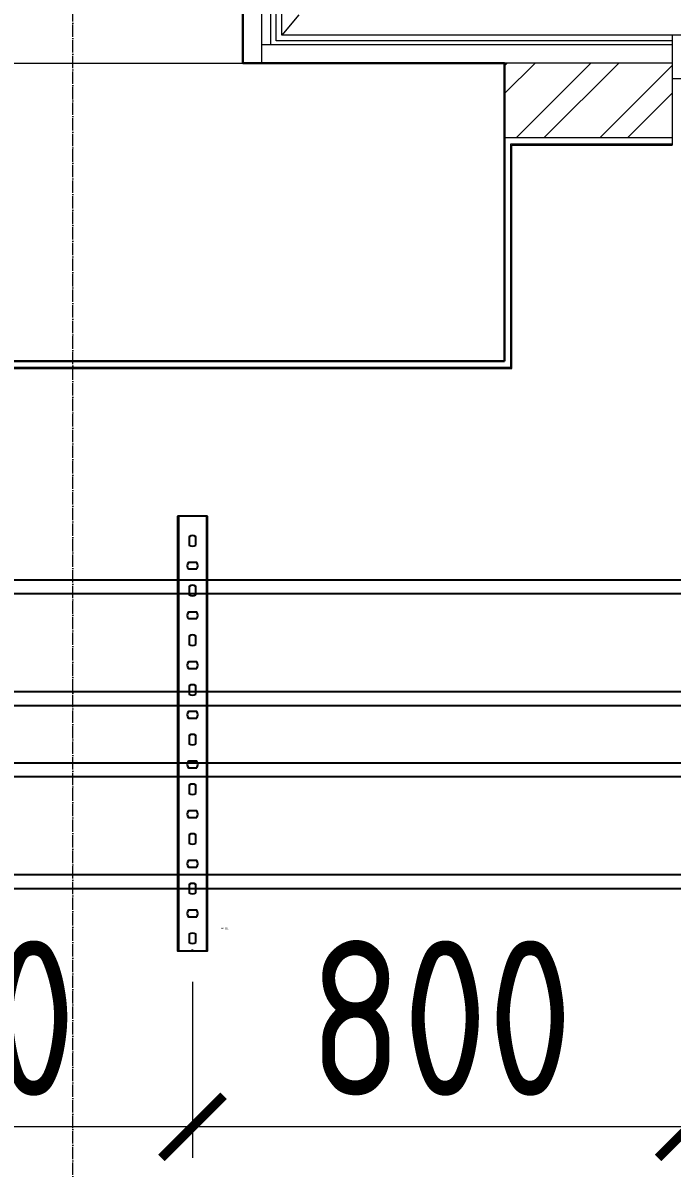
# Model space of a CAD drawing. Header units: millimetres. Extents: x -42533 to 645315, y 3457 to 82611.
# Drawn here: x 72518 to 73564, y 43396 to 45240 of the extents above; entities that cross this region are included whole.
import ezdxf
from ezdxf.enums import TextEntityAlignment as Align

# ---------------------------------------------------------------- set-up
doc = ezdxf.new("R2018")
doc.units = ezdxf.units.MM
doc.linetypes.add('ADSK_Линия сетки', pattern=[25, 20, -2.5, 0, -2.5])
for name, color, linetype in [('00_00_потолок_Панели из стали', 7, 'Continuous'), ('ЭОМ_Лотки авар.', 1, 'Continuous'), ('ЭОМ_Лотки рабочие', 5, 'Continuous')]:
    doc.layers.add(name, color=color, linetype=linetype)
for name, color, linetype, lineweight in [('Двери', 7, 'Continuous', 9), ('Оси', 253, 'Continuous', 9), ('Перекрытие', 7, 'Continuous', 18), ('Стены несущие', 7, 'Continuous', 30), ('Стены отделка', 7, 'Continuous', 30), ('Стены штриховка', 7, 'Continuous', 9), ('ШТРИХОВКА', 252, 'Continuous', 15)]:
    doc.layers.add(name, color=color, linetype=linetype, lineweight=lineweight)
doc.styles.get("Standard").update_dxf_attribs({"font": 'arial.ttf'})
doc.styles.add('М2', font='isocpeur.ttf', dxfattribs={"width": 0.8})
doc.dimstyles.new('М2-100', dxfattribs={"dimtxt": 250, "dimasz": 100, "dimexe": 50, "dimexo": 50, "dimgap": 50, "dimtad": 1, "dimdec": 0, "dimzin": 1, "dimtxsty": 'М2', "dimblk": 'ARCHTICK', "dimcen": 2.5, "dimdle": 50, "dimclre": 256, "dimclrt": 256, "dimadec": 0, "dimazin": 0, "dimtfac": 1, "dimtdec": 0, "dimtix": 1, "dimtmove": 1, "dimatfit": 3, "dimldrblk": 'NONE', "dimfxl": 1, "dimtolj": 1, "dimlwd": 9, "dimlwe": 9, "dimarcsym": 1})

# ---------------------------------------------------------------- blocks, each defined once
blk = doc.blocks.new('1 этаж')
at = {"layer": 'Стены штриховка'}
h = blk.add_hatch(dxfattribs=at)
h.set_pattern_fill('ANSI32', color=8, scale=10)
h.set_pattern_definition([(45, (-31496.66, 188.9), (-67.35192, 67.35192), []), (45, (-31451.76, 188.9), (-67.35192, 67.35192), [])])
h.paths.add_polyline_path([(47102.201, 12888.573), (47102.201, 12768.573), (47372.201, 12768.573), (47372.201, 12888.573)])
at = {"layer": 'Двери', "color": 8}
for p, q in [((47467.201, 12933.573), (47372.201, 12933.573)), ((47372.201, 12933.573), (47372.201, 12863.573)), ((47372.201, 12863.573), (47467.201, 12863.573))]:
    blk.add_line(p, q, dxfattribs=at)
at = {"layer": 'Оси', "color": 8, "linetype": 'ADSK_Линия сетки'}
blk.add_line((46406.766, -4162.595), (46406.766, 44411.9), dxfattribs=at)
at = {"layer": 'Перекрытие', "color": 8}
blk.add_line((46770.819, 12966.073), (46743.389, 12933.573), dxfattribs=at)
at = {"layer": 'Стены несущие', "color": 8}
for p, q in [((46680.389, 12888.573), (46680.389, 20342.827)), ((46680.389, 12888.573), (47102.201, 12888.573)), ((47102.201, 12408.573), (47102.201, 12888.573)), ((45902.201, 12408.573), (47102.201, 12408.573))]:
    blk.add_line(p, q, dxfattribs=at)
at = {"layer": 'Стены отделка', "color": 8, "lineweight": 9}
for p, q in [((46710.389, 16613.573), (46710.389, 12888.573)), ((47372.201, 12933.573), (46743.389, 12933.573)), ((47372.201, 12923.573), (47372.201, 12756.573)), ((47102.201, 12768.573), (47372.201, 12768.573)), ((47114.201, 12396.573), (47114.201, 12756.573)), ((47114.201, 12756.573), (47372.201, 12756.573)), ((45902.201, 12396.573), (47114.201, 12396.573))]:
    blk.add_line(p, q, dxfattribs=at)
at = {"layer": 'Стены штриховка', "color": 8}
for p, q in [((46725.389, 12918.573), (46725.389, 16598.573)), ((46734.389, 12924.573), (46734.389, 16598.573)), ((46743.389, 12933.573), (46743.389, 13053.823)), ((46710.389, 12918.573), (47372.201, 12918.573)), ((47372.201, 12924.573), (46734.389, 12924.573)), ((46300.389, 12888.573), (46680.389, 12888.573)), ((47372.201, 12888.573), (47102.201, 12888.573)), ((47112.201, 12398.573), (47112.201, 12758.573)), ((47112.201, 12758.573), (47372.201, 12758.573)), ((45902.201, 12398.573), (47112.201, 12398.573))]:
    blk.add_line(p, q, dxfattribs=at)
blk = doc.blocks.new('*U37')
at = {"color": 0, "linetype": 'Continuous', "lineweight": 25}
for p, q in [((-78.8, -46976.1), (-78.8, 0)), ((78.8, -46976.1), (78.8, 0))]:
    blk.add_line(p, q, dxfattribs=at)
blk.add_lwpolyline([(100.8, -46976.1), (100.8, 0), (-100.8, 0), (-100.8, -46976.1)], close=True, dxfattribs=at)
at = {"color": 0, "flags": 9}
for tag, p in [('АРТИКУЛ', (-59.7, -11.8)), ('НАИМЕНОВАНИЕ', (-59.1, -7)), ('ПРИМЕЧАНИЕ', (-58.8, -17.3))]:
    blk.add_attdef(tag, text='', height=2.5, dxfattribs=at).set_placement(p, align=Align.TOP_LEFT)
at = {"color": 0, "lineweight": 30, "flags": 104}
for tag, p in [('ВЫСОТА', (-59.6, -20.9)), ('ДЛИНА', (-59.5, -36.1)), ('ТОЛЩИНА', (-59, -31)), ('ШИРИНА', (-58.9, -25.1))]:
    blk.add_attdef(tag, text='', height=2.5, dxfattribs=at).set_placement(p, align=Align.TOP_LEFT)
blk = doc.blocks.new('*U39')
at = {"color": 0, "linetype": 'Continuous', "lineweight": 25}
for p, q in [((-78.8, -46398.7), (-78.8, 0)), ((78.8, -46398.7), (78.8, 0))]:
    blk.add_line(p, q, dxfattribs=at)
blk.add_lwpolyline([(100.8, -46398.7), (100.8, 0), (-100.8, 0), (-100.8, -46398.7)], close=True, dxfattribs=at)
at = {"color": 0, "flags": 9}
for tag, p in [('АРТИКУЛ', (-59.7, -11.8)), ('НАИМЕНОВАНИЕ', (-59.1, -7)), ('ПРИМЕЧАНИЕ', (-58.8, -17.3))]:
    blk.add_attdef(tag, text='', height=2.5, dxfattribs=at).set_placement(p, align=Align.TOP_LEFT)
at = {"color": 0, "lineweight": 30, "flags": 104}
for tag, p in [('ВЫСОТА', (-59.6, -20.9)), ('ДЛИНА', (-59.5, -36.1)), ('ТОЛЩИНА', (-59, -31)), ('ШИРИНА', (-58.9, -25.1))]:
    blk.add_attdef(tag, text='', height=2.5, dxfattribs=at).set_placement(p, align=Align.TOP_LEFT)
blk = doc.blocks.new('*U45')
at = {"color": 0, "linetype": 'ByBlock', "lineweight": -2}
for points in [[(24, -700), (24, 0), (-24, 0), (-24, -700)], [(-22.5, -700), (-22.5, 0)], [(22.5, -700), (22.5, 0)], [(-24, -700), (24, -700)]]:
    blk.add_lwpolyline(points, dxfattribs=at)
at = {"color": 254, "transparency": 33554483}
blk.add_lwpolyline([(0, 0.7), (0, -2.2)], dxfattribs=at)
at = {"color": 0, "linetype": 'ByBlock', "lineweight": -2}
for points in [[(-5.2, -13.3), (-5.2, -26.7, 0.345739), (5.2, -26.7), (5.2, -13.3, 0.345739)], [(-6.7, -54.8, 0.345739), (-6.7, -65.2), (6.7, -65.2, 0.345739), (6.7, -54.8)], [(-5.2, -93.3), (-5.2, -106.7, 0.345739), (5.2, -106.7), (5.2, -93.3, 0.345739)], [(-6.7, -134.8, 0.345739), (-6.7, -145.2), (6.7, -145.2, 0.345739), (6.7, -134.8)], [(-5.2, -173.3), (-5.2, -186.7, 0.345739), (5.2, -186.7), (5.2, -173.3, 0.345739)], [(-6.7, -214.8, 0.345739), (-6.7, -225.2), (6.7, -225.2, 0.345739), (6.7, -214.8)], [(-5.2, -253.3), (-5.2, -266.7, 0.345739), (5.2, -266.7), (5.2, -253.3, 0.345739)], [(-6.7, -294.8, 0.345739), (-6.7, -305.2), (6.7, -305.2, 0.345739), (6.7, -294.8)], [(-5.2, -333.3), (-5.2, -346.7, 0.345739), (5.2, -346.7), (5.2, -333.3, 0.345739)], [(-6.7, -374.8, 0.345739), (-6.7, -385.2), (6.7, -385.2, 0.345739), (6.7, -374.8)], [(-5.2, -413.3), (-5.2, -426.7, 0.345739), (5.2, -426.7), (5.2, -413.3, 0.345739)], [(-6.7, -454.8, 0.345739), (-6.7, -465.2), (6.7, -465.2, 0.345739), (6.7, -454.8)], [(-5.2, -493.3), (-5.2, -506.7, 0.345739), (5.2, -506.7), (5.2, -493.3, 0.345739)], [(-6.7, -534.8, 0.345739), (-6.7, -545.2), (6.7, -545.2, 0.345739), (6.7, -534.8)], [(-5.2, -573.3), (-5.2, -586.7, 0.345739), (5.2, -586.7), (5.2, -573.3, 0.345739)], [(-6.7, -614.8, 0.345739), (-6.7, -625.2), (6.7, -625.2, 0.345739), (6.7, -614.8)], [(-5.2, -653.3), (-5.2, -666.7, 0.345739), (5.2, -666.7), (5.2, -653.3, 0.345739)]]:
    blk.add_lwpolyline(points, format="xyb", close=True, dxfattribs=at)
at = {"flags": 9}
for tag, p in [('НАИМЕНОВАНИЕ', (-58.2, -19.4)), ('АРТИКУЛ', (-58.9, -24.5)), ('ПРИМЕЧАНИЕ', (-58.3, -30.8))]:
    blk.add_attdef(tag, p, '', height=2.5, dxfattribs=at)
at = {"lineweight": 30, "flags": 104}
blk.add_attdef('ДЛИНА', text='', height=2.5, dxfattribs=at).set_placement((-57.7, -34.6), align=Align.TOP_LEFT)
blk = doc.blocks.new('_ArchTick')
at = {"color": 0, "linetype": 'ByBlock', "lineweight": 70, "const_width": 0.15}
blk.add_lwpolyline([(-0.5, -0.5), (0.5, 0.5)], dxfattribs=at)
blk = doc.blocks.new('*D688')
at = {"layer": '00_00_потолок_Панели из стали', "lineweight": 9, "transparency": 16777216}
for p, q in [((71990.9, 43695.7), (71990.9, 43412.2)), ((72791.1, 43695), (72791.1, 43412.2))]:
    blk.add_line(p, q, dxfattribs=at)
at = {"layer": '00_00_потолок_Панели из стали', "color": 0, "lineweight": 9, "transparency": 16777216}
blk.add_line((72841.1, 43462.2), (71940.9, 43462.2), dxfattribs=at)
at = {"layer": 'Defpoints', "color": 0, "transparency": 16777216}
for p in [(71990.9, 43745.7), (72791.1, 43745), (71990.9, 43462.2)]:
    blk.add_point(p, dxfattribs=at)
at = {"layer": '00_00_потолок_Панели из стали', "color": 0, "lineweight": 9, "transparency": 16777216, "xscale": 100, "yscale": 100, "zscale": 100, "rotation": 180}
blk.add_blockref('_ArchTick', (71990.9, 43462.2), dxfattribs=at)
at = {"layer": '00_00_потолок_Панели из стали', "color": 0, "lineweight": 9, "transparency": 16777216, "xscale": 100, "yscale": 100, "zscale": 100}
blk.add_blockref('_ArchTick', (72791.1, 43462.2), dxfattribs=at)
at = {"layer": '00_00_потолок_Панели из стали', "transparency": 16777216, "insert": (72391, 43637.2), "char_height": 250, "attachment_point": 5, "style": 'М2'}
blk.add_mtext('\\A1;800', dxfattribs=at)
blk = doc.blocks.new('_None')
blk = doc.blocks.new('*D689')
at = {"layer": '00_00_потолок_Панели из стали', "lineweight": 9, "transparency": 16777216}
for p, q in [((72791.1, 43695.7), (72791.1, 43412.2)), ((73591.3, 43695), (73591.3, 43412.2))]:
    blk.add_line(p, q, dxfattribs=at)
at = {"layer": '00_00_потолок_Панели из стали', "color": 0, "lineweight": 9, "transparency": 16777216}
blk.add_line((73641.3, 43462.2), (72741.1, 43462.2), dxfattribs=at)
at = {"layer": 'Defpoints', "color": 0, "transparency": 16777216}
for p in [(72791.1, 43745.7), (73591.3, 43745), (72791.1, 43462.2)]:
    blk.add_point(p, dxfattribs=at)
at = {"layer": '00_00_потолок_Панели из стали', "color": 0, "lineweight": 9, "transparency": 16777216, "xscale": 100, "yscale": 100, "zscale": 100, "rotation": 180}
blk.add_blockref('_ArchTick', (72791.1, 43462.2), dxfattribs=at)
at = {"layer": '00_00_потолок_Панели из стали', "color": 0, "lineweight": 9, "transparency": 16777216, "xscale": 100, "yscale": 100, "zscale": 100}
blk.add_blockref('_ArchTick', (73591.3, 43462.2), dxfattribs=at)
at = {"layer": '00_00_потолок_Панели из стали', "transparency": 16777216, "insert": (73191.2, 43637.2), "char_height": 250, "attachment_point": 5, "style": 'М2'}
blk.add_mtext('\\A1;800', dxfattribs=at)
blk = doc.blocks.new('*D690')
at = {"layer": '00_00_потолок_Панели из стали', "lineweight": 9, "transparency": 16777216}
for p, q in [((73591.3, 43695.7), (73591.3, 43412.2)), ((74230.2, 43695.7), (74230.2, 43412.2))]:
    blk.add_line(p, q, dxfattribs=at)
at = {"layer": '00_00_потолок_Панели из стали', "color": 0, "lineweight": 9, "transparency": 16777216}
blk.add_line((74280.2, 43462.2), (73541.3, 43462.2), dxfattribs=at)
at = {"layer": 'Defpoints', "color": 0, "transparency": 16777216}
for p in [(73591.3, 43745.7), (74230.2, 43745.7), (73591.3, 43462.2)]:
    blk.add_point(p, dxfattribs=at)
at = {"layer": '00_00_потолок_Панели из стали', "color": 0, "lineweight": 9, "transparency": 16777216, "xscale": 100, "yscale": 100, "zscale": 100, "rotation": 180}
blk.add_blockref('_ArchTick', (73591.3, 43462.2), dxfattribs=at)
at = {"layer": '00_00_потолок_Панели из стали', "color": 0, "lineweight": 9, "transparency": 16777216, "xscale": 100, "yscale": 100, "zscale": 100}
blk.add_blockref('_ArchTick', (74230.2, 43462.2), dxfattribs=at)
at = {"layer": '00_00_потолок_Панели из стали', "transparency": 16777216, "insert": (73910.7, 43637.2), "char_height": 250, "attachment_point": 5, "style": 'М2'}
blk.add_mtext('\\A1;639', dxfattribs=at)

msp = doc.modelspace()

# ---------------------------------------------------------------- block references
at = {"layer": 'ШТРИХОВКА'}
msp.add_blockref('1 этаж', (26191.6, 32286.7), dxfattribs=at)
at = {"layer": 'ЭОМ_Лотки авар.', "color": 1, "rotation": 90}
msp.add_blockref('*U39', (27902.4, 44241.6), dxfattribs=at)
at = {"layer": 'ЭОМ_Лотки рабочие'}
ref = msp.add_blockref('*U45', (72791.1, 43745.7), dxfattribs=dict(at, rotation=180))
lines = msp.add_mtext('700 мм', dxfattribs={"layer": '0', "insert": (72848.8, 43780.3), "char_height": 2.5, "attachment_point": 1, "rotation": 180})
ref.add_attrib('ДЛИНА', '', (72848.8, 43780.3)).embed_mtext(lines)
at = {"layer": 'ЭОМ_Лотки рабочие', "rotation": 90}
msp.add_blockref('*U37', (27624.6, 43946.9), dxfattribs=at)

# ---------------------------------------------------------------- dimensions: what is measured, and where the dimension line sits
at = {"layer": '00_00_потолок_Панели из стали'}
for base, p1, p2, picture, middle in [((71990.9, 43462.2), (72791.1, 43745), (71990.9, 43745.7), '*D688', (72391, 43637.2)), ((72791.1, 43462.2), (73591.3, 43745), (72791.1, 43745.7), '*D689', (73191.2, 43637.2)), ((73591.3, 43462.2), (74230.2, 43745.7), (73591.3, 43745.7), '*D690', (73910.7, 43637.2))]:
    dim = msp.add_linear_dim(base=base, p1=p1, p2=p2, dimstyle='М2-100', dxfattribs=at)
    dim.commit()
    dim.dimension.update_dxf_attribs({"geometry": picture, "text_midpoint": middle})

doc.saveas('drawing.dxf')
